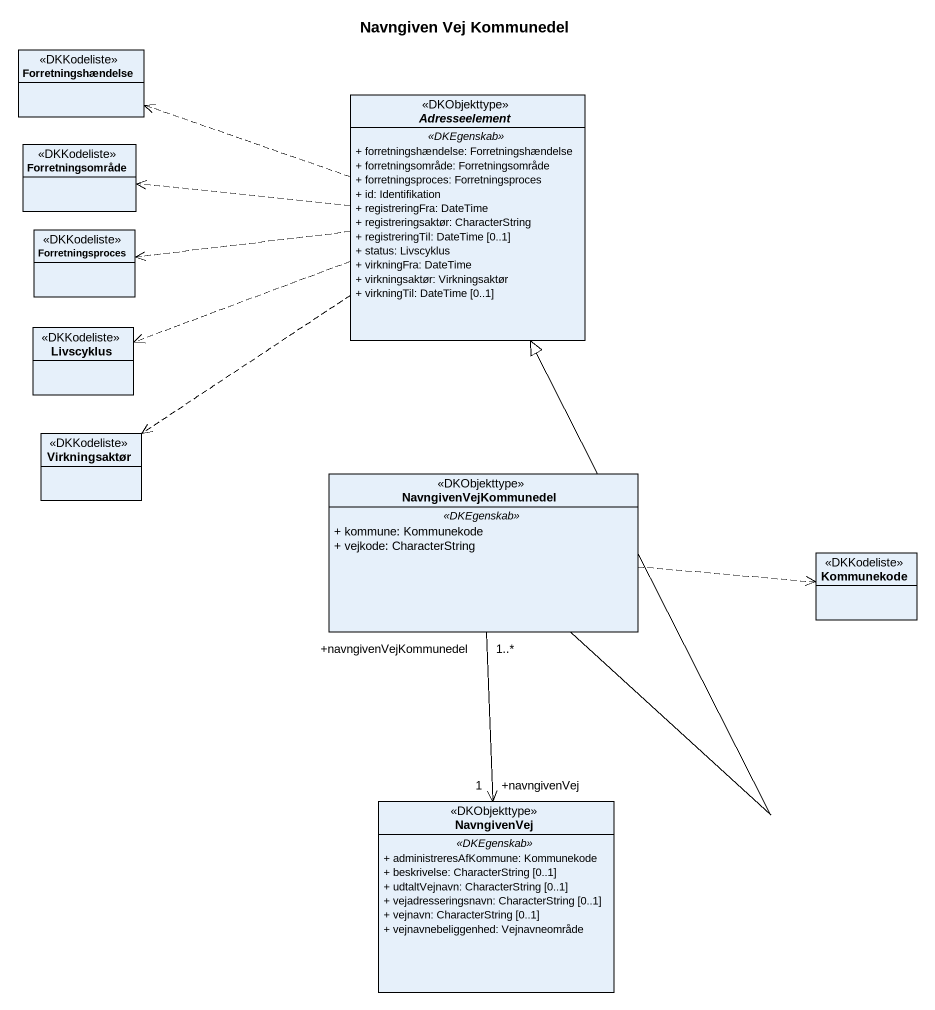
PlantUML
@startuml
title Navngiven Vej Kommunedel
hide circle
hide empty members
skinparam classAttributeIconSize 0
enum Forretningshændelse <<DKKodeliste>>
abstract class Adresseelement <<DKObjekttype>> {
  .. <<DKEgenskab>> ..
  + forretningshændelse: Forretningshændelse
  + forretningsområde: Forretningsområde
  + forretningsproces: Forretningsproces
  + id: Identifikation
  + registreringFra: DateTime
  + registreringsaktør: CharacterString
  + registreringTil: DateTime [0..1]
  + status: Livscyklus
  + virkningFra: DateTime
  + virkningsaktør: Virkningsaktør
  + virkningTil: DateTime [0..1]
}
enum Forretningsområde <<DKKodeliste>>
enum Forretningsproces <<DKKodeliste>>
enum Livscyklus <<DKKodeliste>>
enum Virkningsaktør <<DKKodeliste>>
class NavngivenVejKommunedel <<DKObjekttype>> {
  .. <<DKEgenskab>> ..
  + kommune: Kommunekode
  + vejkode: CharacterString
}
enum Kommunekode <<DKKodeliste>>
class NavngivenVej <<DKObjekttype>> {
  .. <<DKEgenskab>> ..
  + administreresAfKommune: Kommunekode
  + beskrivelse: CharacterString [0..1]
  + udtaltVejnavn: CharacterString [0..1]
  + vejadresseringsnavn: CharacterString [0..1]
  + vejnavn: CharacterString [0..1]
  + vejnavnebeliggenhed: Vejnavneområde
}
Adresseelement .left.> Forretningshændelse
Adresseelement .left.> Forretningsområde
Adresseelement .left.> Forretningsproces
Adresseelement .left.> Livscyklus
Adresseelement ..> Virkningsaktør
NavngivenVejKommunedel -up-|> Adresseelement
NavngivenVejKommunedel .right.> Kommunekode
NavngivenVejKommunedel "+navngivenVejKommunedel\n1..*" --> "+navngivenVej\n1" NavngivenVej
@enduml
